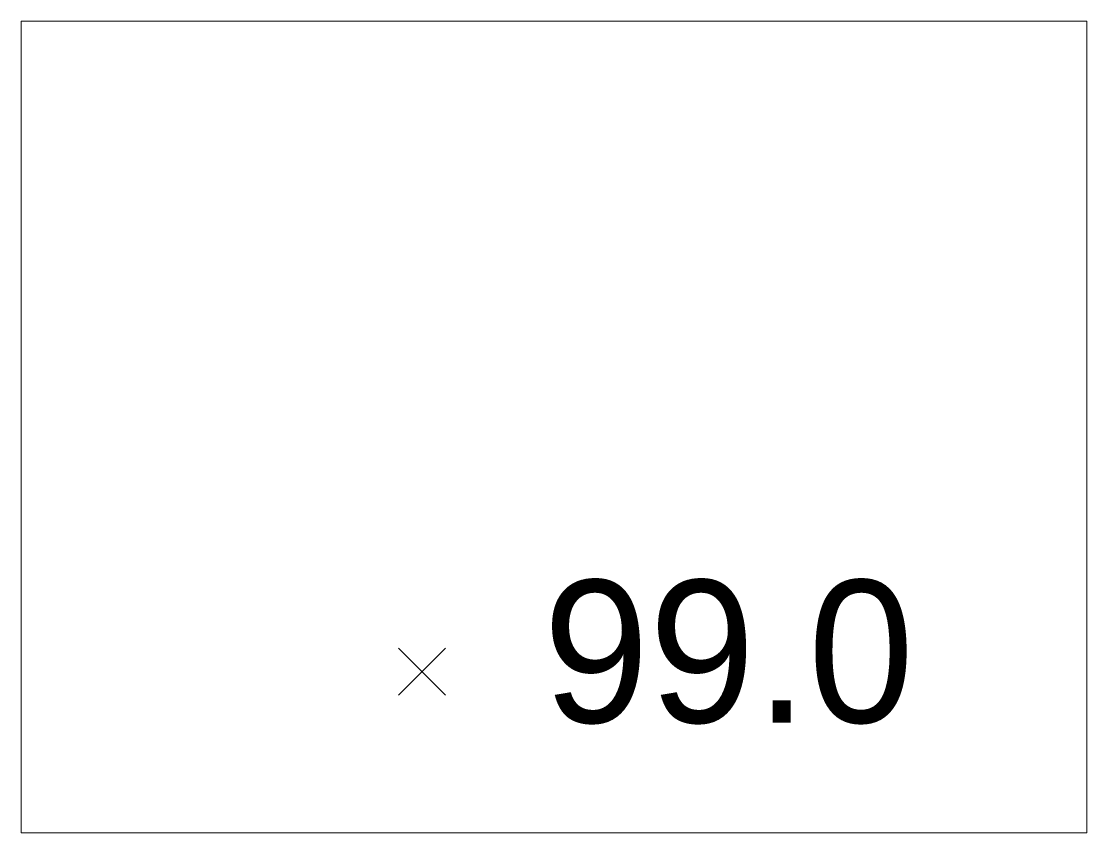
# Paper-space layout 'Layout1' of a CAD drawing. Extents: x 1.05 to 9.45, y 0.8 to 7.2.
# The model-space entities are those that its viewports show. They can reach past a viewport. Long polylines and large blocks are cut down to what shows.
import ezdxf

# ---------------------------------------------------------------- set-up
doc = ezdxf.new("R2010")
doc.units = 0
doc.header["$MEASUREMENT"] = 0
doc.layers.add('99__Contour_text', color=250, linetype='CONTINUOUS')
doc.layers.add('99_Contour', color=5, linetype='CONTINUOUS')

msp = doc.modelspace()

# ---------------------------------------------------------------- linework, layer by layer
at = {"layer": '99_Contour'}
for p, q in [((-0.1683, 0.1683), (0.1683, -0.1683)), ((0.1683, 0.1683), (-0.1683, -0.1683))]:
    msp.add_line(p, q, dxfattribs=at)

# ---------------------------------------------------------------- texts
at = {"layer": '99__Contour_text'}
msp.add_attdef('99.0', (0.8676, -0.3655), '0.000', height=1.02, dxfattribs=at)

psp = doc.layouts.get("Layout1")

# ---------------------------------------------------------------- viewports
at = {"layer": '99__Contour_text'}
psp.add_viewport(center=(5.25, 4), size=(8.4, 6.4), view_center_point=(0.9456, 1.7507), view_height=5.808657, dxfattribs=at)

doc.saveas('drawing.dxf')
